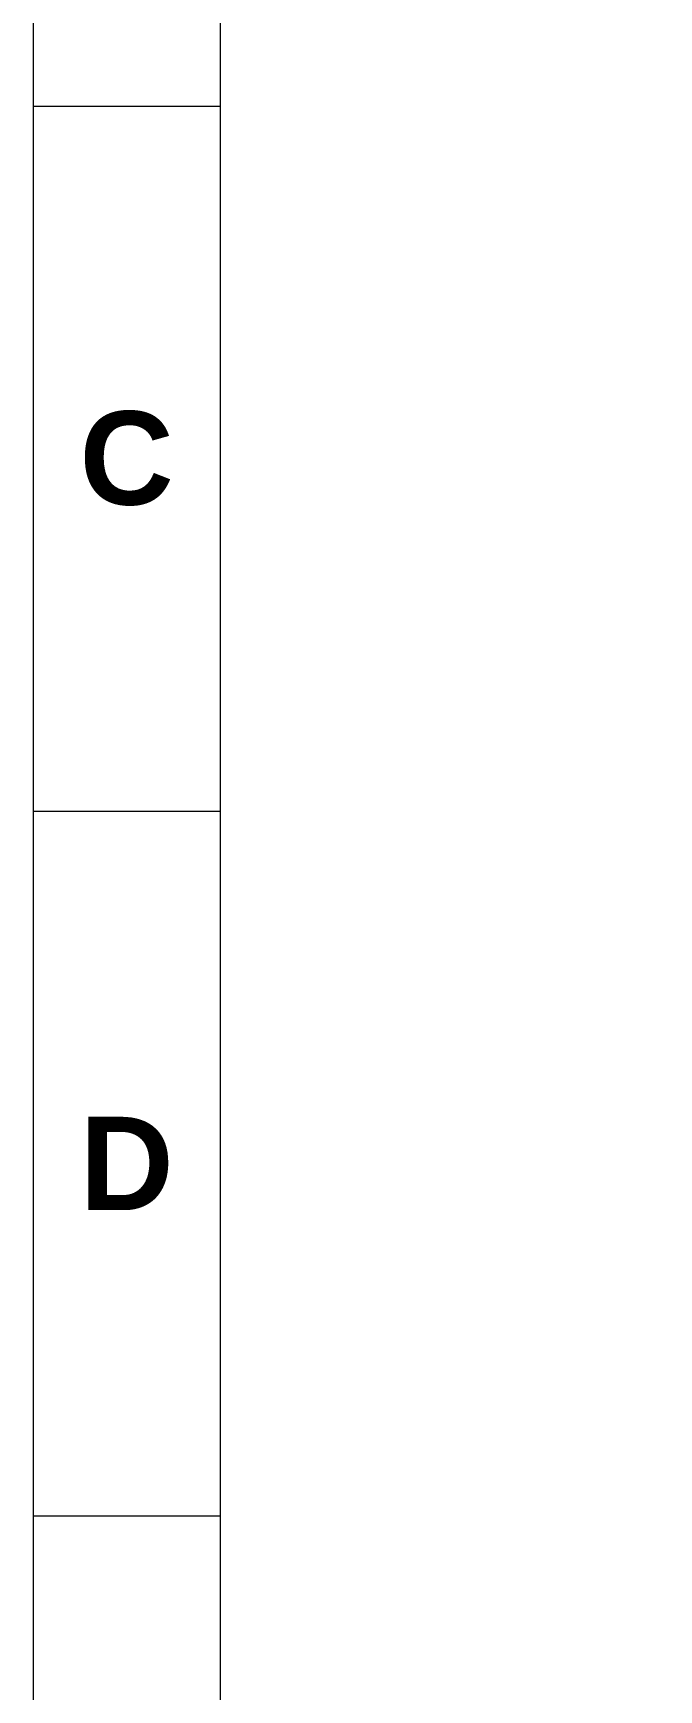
# Model space of a CAD drawing. Header units: inches. Extents: x -250485 to 735580, y -140410 to 288049.
# Drawn here: x 33926.8 to 34065.6, y 21544.6 to 21912.4 of the extents above; entities that cross this region are included whole.
import ezdxf

# ---------------------------------------------------------------- set-up
doc = ezdxf.new("R2010")
doc.units = ezdxf.units.IN
doc.header["$MEASUREMENT"] = 0
for name, color, linetype, lineweight in [('Inline', 7, 'Continuous', 0), ('Outline', 7, 'Continuous', 0), ('Scale', 7, 'Continuous', 0), ('Scale_Text', 7, 'Continuous', 0), ('Titelblk', 7, 'Continuous', 25), ('TITLE', 7, 'Continuous', 20)]:
    doc.layers.add(name, color=color, linetype=linetype, lineweight=lineweight)
doc.styles.get("Standard").update_dxf_attribs({"font": 'arialbd.ttf', "height": 24})

# ---------------------------------------------------------------- blocks, each defined once
blk = doc.blocks.new('PAGE')
at = {"layer": 'Inline', "color": 252, "lineweight": 15}
blk.add_lwpolyline([(178051640.63, 22656441.11), (178051640.63, 22657235.79), (178050505.36, 22657235.79), (178050505.36, 22656441.11)], close=True, dxfattribs=at)
at = {"layer": 'Outline', "color": 252, "lineweight": 15}
blk.add_lwpolyline([(178050483.42, 22657252.66), (178050483.42, 22656424.24)], dxfattribs=at)
at = {"layer": 'Scale', "color": 252, "lineweight": 9}
for p, q in [((178050483.42, 22657086.79), (178050505.36, 22657086.79)), ((178050483.42, 22657004.01), (178050505.36, 22657004.01)), ((178050483.42, 22656921.23), (178050505.36, 22656921.23))]:
    blk.add_line(p, q, dxfattribs=at)
at = {"layer": 'Scale_Text', "color": 252, "lineweight": 13, "char_height": 10.97, "width": 8.3603, "attachment_point": 5}
for s, insert in [('C', (178050494.39, 22657045.4)), ('D', (178050494.39, 22656962.62))]:
    blk.add_mtext(s, dxfattribs=dict(at, insert=insert))
blk = doc.blocks.new('Title')
at = {"layer": 'Titelblk', "color": 3, "linetype": 'Continuous', "lineweight": 0, "xscale": 3.014611567961765, "yscale": 3.014611567959946, "zscale": 3.014611567966516}
blk.add_blockref('PAGE', (-536855255.83, -68388223.96), dxfattribs=at)

msp = doc.modelspace()

# ---------------------------------------------------------------- block references
at = {"layer": 'TITLE', "xscale": 0.6269545389804989, "yscale": 0.6269545389804989, "zscale": 0.6269545337923679}
msp.add_blockref('Title', (98007.07, 75756.56), dxfattribs=at)

doc.saveas('drawing.dxf')
